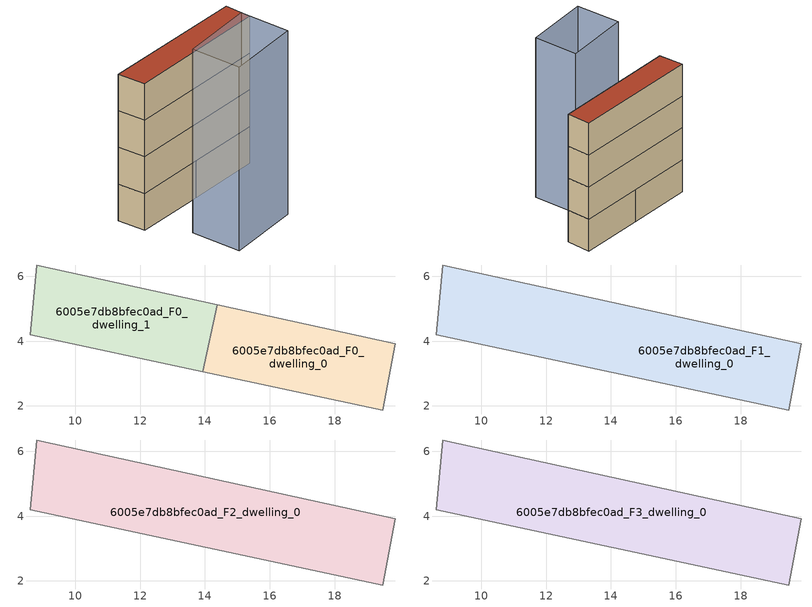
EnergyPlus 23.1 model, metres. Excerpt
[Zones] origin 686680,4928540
6005e7db8bfec0ad_F0_dwelling_0
 floor ground (EU_floor_Construction): 19.86,3.92 19.48,1.88 13.93,3.06 14.37,5.13 z0
 wall adiabatic (EU_wall_Construction): 13.93,3.06 19.48,1.88 19.86,3.92 14.37,5.13 z0:3
 wall to 6005e7db8bfec0ad_F0_dwelling_1 (EU_wall_Construction): 14.37,5.13 13.93,3.06 z0:3
6005e7db8bfec0ad_F0_dwelling_1
 floor ground (EU_floor_Construction): 14.37,5.13 13.93,3.06 8.62,4.2 8.81,6.35 z0
 wall adiabatic (EU_wall_Construction): 14.37,5.13 8.81,6.35 8.62,4.2 13.93,3.06 z0:3
6005e7db8bfec0ad_F1_dwelling_0
 floor to 6005e7db8bfec0ad_F0_dwelling_0 (EU_floor_Construction): 19.86,3.92 19.48,1.88 13.93,3.06 14.37,5.13 z3
 floor to 6005e7db8bfec0ad_F0_dwelling_1 (EU_floor_Construction): 14.37,5.13 13.93,3.06 8.62,4.2 8.81,6.35 z3
 wall adiabatic (EU_wall_Construction): 8.81,6.35 8.62,4.2 19.48,1.88 19.86,3.92 8.81,6.35 z3:6
6005e7db8bfec0ad_F2_dwelling_0
 floor to 6005e7db8bfec0ad_F1_dwelling_0 (EU_floor_Construction): 19.86,3.92 19.48,1.88 8.62,4.2 8.81,6.35 z6
 wall adiabatic (EU_wall_Construction): 8.81,6.35 8.62,4.2 19.48,1.88 19.86,3.92 8.81,6.35 z6:9
6005e7db8bfec0ad_F3_dwelling_0
 floor to 6005e7db8bfec0ad_F2_dwelling_0 (EU_floor_Construction): 19.86,3.92 19.48,1.88 8.62,4.2 8.81,6.35 z9
 wall adiabatic (EU_wall_Construction): 8.81,6.35 8.62,4.2 19.48,1.88 19.86,3.92 8.81,6.35 z9:12
 roof outside (EU_roof_Construction): 19.48,1.88 19.86,3.92 8.81,6.35 8.62,4.2 z12
shading: 15.54,0.44 15.04,-3.46 / 15.04,-3.46 9.41,-2.72 / 9.41,-2.72 9.92,1.17 / 9.92,1.17 15.54,0.44 z0:15
[Building]
EU S2 Campaign: North Axis=0; Terrain=City; Solar Distribution=FullExterior
[Site:Location]
Bologna: Latitude=44.5; Longitude=11.25; Time Zone=1; Elevation=37
[SizingPeriod:WeatherFileDays]
AnnualSizingPeriod: Begin Month=1; Begin Day of Month=1; End Month=12; End Day of Month=31; Day of Week for Start Day=Monday; Use Weather File Daylight Saving Period=No; Use Weather File Rain and Snow Indicators=No
[MATERIAL]
EU_InternalMass_Material: Roughness=MediumRough; Thickness=0.1; Conductivity=1; Density=1800; Specific Heat=900; Thermal Absorptance=0.9; Solar Absorptance=0.7; Visible Absorptance=0.7
[MATERIAL:NOMASS] Roughness=MediumRough; Thermal Absorptance=0.9; Solar Absorptance=0.7; Visible Absorptance=0.7
Name | Thermal Resistance
EU_wall_NoMass | 0.937881
EU_roof_NoMass | 0.548572
EU_floor_NoMass | 0.71348
[CONSTRUCTION]
EU_wall_Construction: EU_wall_NoMass
EU_roof_Construction: EU_roof_NoMass
EU_floor_Construction: EU_floor_NoMass
EU_InternalMass_Construction: EU_InternalMass_Material
[ZONE] Type=1; Multiplier=1; Ceiling Height=autocalculate; Floor Area=autocalculate; Part of Total Floor Area=Yes
Name | Volume
6005e7db8bfec0ad_F0_dwelling_0 | 35.5005
6005e7db8bfec0ad_F1_dwelling_0 | 70.9958
6005e7db8bfec0ad_F2_dwelling_0; 6005e7db8bfec0ad_F3_dwelling_0 | 71.0017
6005e7db8bfec0ad_F0_dwelling_1 | 35.499
[INTERNALMASS] Construction=EU_InternalMass_Construction
Name | Zone or ZoneList | Surface Area
6005e7db8bfec0ad_F0_dwelling_0_EU_InternalMass | 6005e7db8bfec0ad_F0_dwelling_0 | 11.8331
6005e7db8bfec0ad_F0_dwelling_1_EU_InternalMass | 6005e7db8bfec0ad_F0_dwelling_1 | 11.8327
6005e7db8bfec0ad_F1_dwelling_0_EU_InternalMass | 6005e7db8bfec0ad_F1_dwelling_0 | 23.6674
6005e7db8bfec0ad_F2_dwelling_0_EU_InternalMass | 6005e7db8bfec0ad_F2_dwelling_0 | 23.6674
6005e7db8bfec0ad_F3_dwelling_0_EU_InternalMass | 6005e7db8bfec0ad_F3_dwelling_0 | 23.6674
[OTHEREQUIPMENT] Fuel Type=Electricity; Design Level Calculation Method=Watts/Area; Power per Zone Floor Area=1; Fraction Latent=0; Fraction Radiant=0; Fraction Lost=0; Carbon Dioxide Generation Rate=0; EndUse Subcategory=EU_Step8_InternalGains
Name | Zone or ZoneList or Space or SpaceList | Schedule
EU_Step8_InternalGain_6005e7db8bfec0ad_F0_dwelling_0_f000 | 6005e7db8bfec0ad_F0_dwelling_0 | EU_Step8_GainSchedule_6005e7db8bfec0ad_F0_dwelling_0_f000
EU_Step8_InternalGain_6005e7db8bfec0ad_F0_dwelling_1_f000 | 6005e7db8bfec0ad_F0_dwelling_1 | EU_Step8_GainSchedule_6005e7db8bfec0ad_F0_dwelling_1_f000
EU_Step8_InternalGain_6005e7db8bfec0ad_F1_dwelling_0_f000 | 6005e7db8bfec0ad_F1_dwelling_0 | EU_Step8_GainSchedule_6005e7db8bfec0ad_F1_dwelling_0_f000
EU_Step8_InternalGain_6005e7db8bfec0ad_F2_dwelling_0_f000 | 6005e7db8bfec0ad_F2_dwelling_0 | EU_Step8_GainSchedule_6005e7db8bfec0ad_F2_dwelling_0_f000
EU_Step8_InternalGain_6005e7db8bfec0ad_F3_dwelling_0_f000 | 6005e7db8bfec0ad_F3_dwelling_0 | EU_Step8_GainSchedule_6005e7db8bfec0ad_F3_dwelling_0_f000
[ZONEVENTILATION:DESIGNFLOWRATE] Schedule=EU_AlwaysOn; Design Flow Rate Calculation Method=AirChanges/Hour; Air Changes per Hour=0.687892; Ventilation Type=Natural; Fan Pressure Rise=0; Fan Total Efficiency=1; Constant Term Coefficient=1; Temperature Term Coefficient=0; Velocity Term Coefficient=0; Velocity Squared Term Coefficient=0; Minimum Indoor Temperature=-100; Maximum Indoor Temperature=100; Delta Temperature=-100; Minimum Outdoor Temperature=-100; Maximum Outdoor Temperature=100; Maximum Wind Speed=40
Name | Zone or ZoneList or Space or SpaceList
EU_ConstantAir_6005e7db8bfec0ad_F0_dwelling_0 | 6005e7db8bfec0ad_F0_dwelling_0
EU_ConstantAir_6005e7db8bfec0ad_F0_dwelling_1 | 6005e7db8bfec0ad_F0_dwelling_1
EU_ConstantAir_6005e7db8bfec0ad_F1_dwelling_0 | 6005e7db8bfec0ad_F1_dwelling_0
EU_ConstantAir_6005e7db8bfec0ad_F2_dwelling_0 | 6005e7db8bfec0ad_F2_dwelling_0
EU_ConstantAir_6005e7db8bfec0ad_F3_dwelling_0 | 6005e7db8bfec0ad_F3_dwelling_0
[HVACTEMPLATE:THERMOSTAT] Constant Heating Setpoint=20; Constant Cooling Setpoint=50
EU_HeatOnly_6005e7db8bfec0ad_F0_dwelling_0; EU_HeatOnly_6005e7db8bfec0ad_F0_dwelling_1; EU_HeatOnly_6005e7db8bfec0ad_F1_dwelling_0; EU_HeatOnly_6005e7db8bfec0ad_F2_dwelling_0; EU_HeatOnly_6005e7db8bfec0ad_F3_dwelling_0
[HVACTEMPLATE:ZONE:IDEALLOADSAIRSYSTEM] System Availability Schedule=EU_AlwaysOn; Maximum Heating Supply Air Temperature=50; Minimum Cooling Supply Air Temperature=13; Maximum Heating Supply Air Humidity Ratio=0.0156; Minimum Cooling Supply Air Humidity Ratio=0.0077; Heating Limit=NoLimit; Cooling Limit=NoLimit; Heating Availability Schedule=EU_AlwaysOn; Cooling Availability Schedule=EU_CoolingOff; Dehumidification Control Type=ConstantSensibleHeatRatio; Cooling Sensible Heat Ratio=0.7; Dehumidification Setpoint=60; Humidification Control Type=None; Humidification Setpoint=30; Outdoor Air Method=None; Outdoor Air Flow Rate per Person=0.00944; Outdoor Air Flow Rate per Zone Floor Area=0; Outdoor Air Flow Rate per Zone=0; Demand Controlled Ventilation Type=None; Outdoor Air Economizer Type=NoEconomizer; Heat Recovery Type=None; Sensible Heat Recovery Effectiveness=0.7; Latent Heat Recovery Effectiveness=0.65
Name | Template Thermostat
6005e7db8bfec0ad_F0_dwelling_0 | EU_HeatOnly_6005e7db8bfec0ad_F0_dwelling_0
6005e7db8bfec0ad_F0_dwelling_1 | EU_HeatOnly_6005e7db8bfec0ad_F0_dwelling_1
6005e7db8bfec0ad_F1_dwelling_0 | EU_HeatOnly_6005e7db8bfec0ad_F1_dwelling_0
6005e7db8bfec0ad_F2_dwelling_0 | EU_HeatOnly_6005e7db8bfec0ad_F2_dwelling_0
6005e7db8bfec0ad_F3_dwelling_0 | EU_HeatOnly_6005e7db8bfec0ad_F3_dwelling_0
[SIZING:ZONE] Zone Cooling Design Supply Air Temperature Input Method=SupplyAirTemperature; Zone Cooling Design Supply Air Temperature=13; Zone Heating Design Supply Air Temperature Input Method=SupplyAirTemperature; Zone Heating Design Supply Air Temperature=50; Zone Cooling Design Supply Air Humidity Ratio=0.008; Zone Heating Design Supply Air Humidity Ratio=0.008; Cooling Design Air Flow Method=DesignDay; Cooling Design Air Flow Rate=0; Cooling Minimum Air Flow per Zone Floor Area=0.000762; Cooling Minimum Air Flow=0; Cooling Minimum Air Flow Fraction=0.2; Heating Design Air Flow Method=DesignDay; Heating Design Air Flow Rate=0; Heating Maximum Air Flow per Zone Floor Area=0.002032; Heating Maximum Air Flow=0.141576; Heating Maximum Air Flow Fraction=0.3; Account for Dedicated Outdoor Air System=No; Dedicated Outdoor Air System Control Strategy=NeutralSupplyAir; Dedicated Outdoor Air Low Setpoint Temperature for Design=autosize; Dedicated Outdoor Air High Setpoint Temperature for Design=autosize; Zone Load Sizing Method=Sensible Load Only No Latent Load; Zone Latent Cooling Design Supply Air Humidity Ratio Input Method=HumidityRatioDifference; Zone Cooling Design Supply Air Humidity Ratio Difference=0.005; Zone Latent Heating Design Supply Air Humidity Ratio Input Method=HumidityRatioDifference; Zone Humidification Design Supply Air Humidity Ratio Difference=0.005
6005e7db8bfec0ad_F0_dwelling_0; 6005e7db8bfec0ad_F0_dwelling_1; 6005e7db8bfec0ad_F1_dwelling_0; 6005e7db8bfec0ad_F2_dwelling_0; 6005e7db8bfec0ad_F3_dwelling_0
[SCHEDULE:CONSTANT]
Name | Hourly Value
EU_AlwaysOn | 1
EU_CoolingOff | 0
[SCHEDULE:FILE] Column Number=1; Rows to Skip at Top=0; Number of Hours of Data=8760; Column Separator=Comma; Interpolate to Timestep=No; Minutes per Item=60; Adjust Schedule for Daylight Savings=Yes
Name | File
EU_Step8_GainSchedule_6005e7db8bfec0ad_F0_dwelling_0_f000 | ../../schedules/6005e7db8bfec0ad/6005e7db8bfec0ad_F0_dwelling_0_f000_gain.csv
EU_Step8_GainSchedule_6005e7db8bfec0ad_F0_dwelling_1_f000 | ../../schedules/6005e7db8bfec0ad/6005e7db8bfec0ad_F0_dwelling_1_f000_gain.csv
EU_Step8_GainSchedule_6005e7db8bfec0ad_F1_dwelling_0_f000 | ../../schedules/6005e7db8bfec0ad/6005e7db8bfec0ad_F1_dwelling_0_f000_gain.csv
EU_Step8_GainSchedule_6005e7db8bfec0ad_F2_dwelling_0_f000 | ../../schedules/6005e7db8bfec0ad/6005e7db8bfec0ad_F2_dwelling_0_f000_gain.csv
EU_Step8_GainSchedule_6005e7db8bfec0ad_F3_dwelling_0_f000 | ../../schedules/6005e7db8bfec0ad/6005e7db8bfec0ad_F3_dwelling_0_f000_gain.csv
